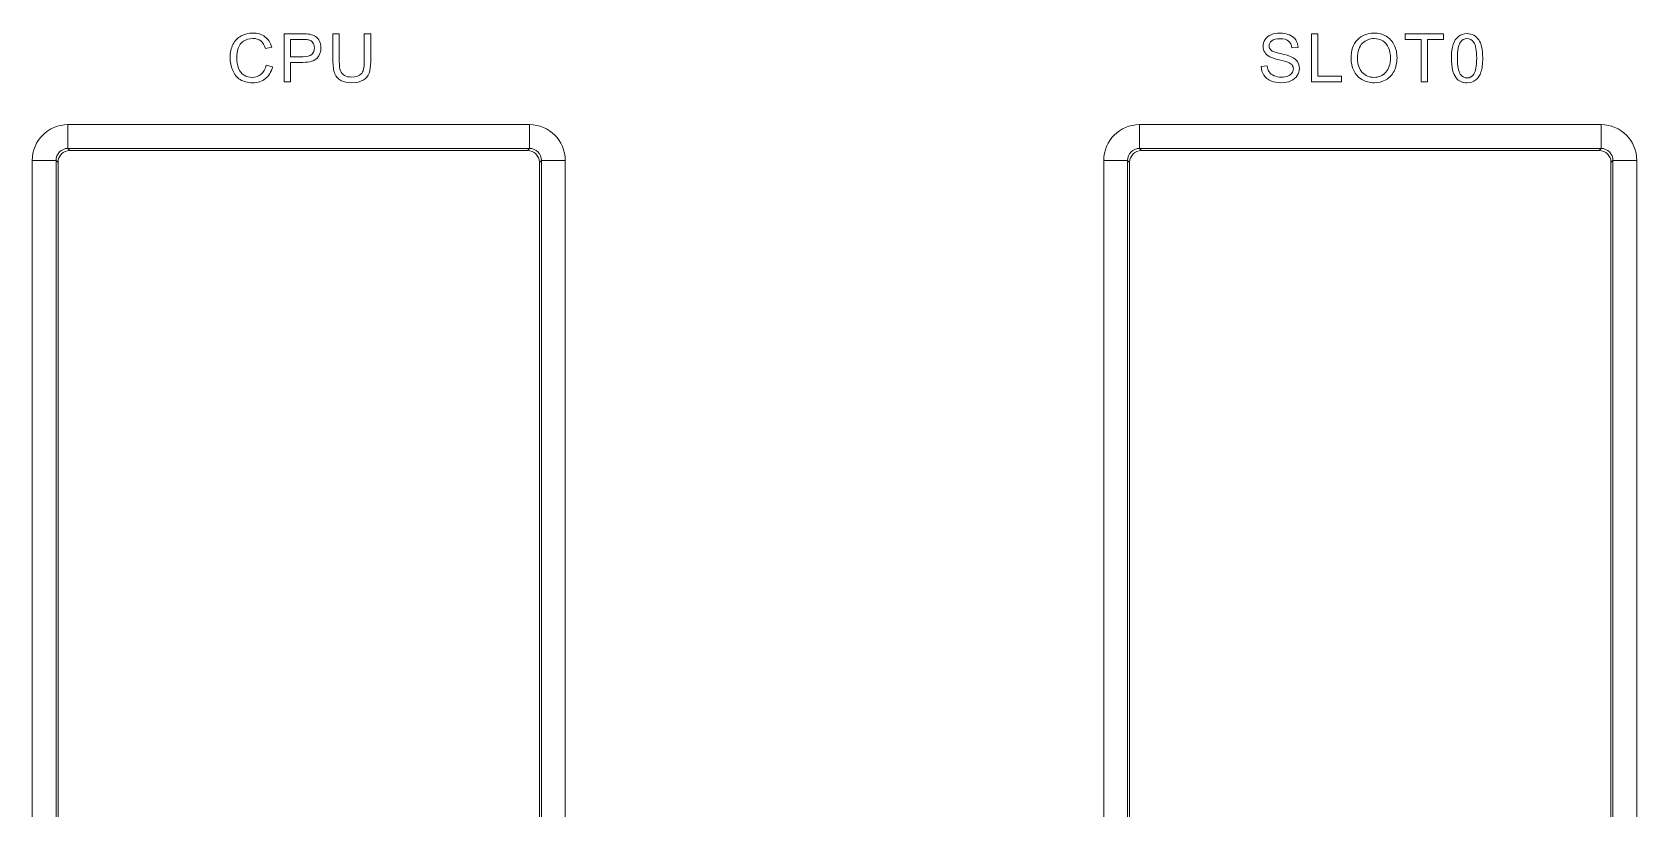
# Model space of a CAD drawing. Header units: millimetres. Extents: x 33157 to 59611, y -29750 to 1750.
# Drawn here: x 54966.7 to 55034.1, y 291.7 to 324.3 of the extents above; entities that cross this region are included whole.
import ezdxf

# ---------------------------------------------------------------- set-up
doc = ezdxf.new("R2010")
doc.units = ezdxf.units.MM
doc.layers.add('layer 1', color=7, linetype='Continuous', lineweight=18)

msp = doc.modelspace()

# ---------------------------------------------------------------- linework, layer by layer
at = {"layer": 'layer 1', "lineweight": 9}
for p, q in [((54968.163, 320.407), (54968.163, 319.407)), ((54987.546, 320.407), (54987.546, 319.407)), ((55013.163, 320.407), (55013.163, 319.407)), ((55032.546, 320.407), (55032.546, 319.407)), ((54966.663, 318.907), (54966.663, 318.907)), ((54966.663, 318.907), (54966.663, 264.075)), ((54967.663, 318.907), (54967.663, 318.907)), ((54967.663, 318.907), (54967.663, 264.075)), ((54967.749, 318.822), (54967.749, 318.822)), ((54967.749, 318.822), (54967.749, 264.16)), ((54987.961, 318.822), (54987.961, 264.16)), ((54988.046, 318.907), (54988.046, 264.075)), ((54989.046, 318.907), (54989.046, 264.075)), ((55011.663, 318.907), (55011.663, 318.907)), ((55011.663, 318.907), (55011.663, 264.075)), ((55012.663, 318.907), (55012.663, 318.907)), ((55012.663, 318.907), (55012.663, 264.075)), ((55012.749, 318.822), (55012.749, 318.822)), ((55012.749, 318.822), (55012.749, 264.16)), ((55032.961, 318.822), (55032.961, 264.16)), ((55033.046, 318.907), (55033.046, 264.075)), ((55034.046, 318.907), (55034.046, 264.075))]:
    msp.add_line(p, q, dxfattribs=at)
at = {"layer": 'layer 1'}
for points, knots in [([(54976.491, 322.907), (54976.491, 322.907), (54976.759, 322.84), (54976.759, 322.84), (54976.703, 322.62), (54976.602, 322.453), (54976.457, 322.338), (54976.311, 322.222), (54976.134, 322.165), (54975.923, 322.165), (54975.706, 322.165), (54975.529, 322.209), (54975.393, 322.298), (54975.256, 322.386), (54975.153, 322.515), (54975.082, 322.682), (54975.011, 322.851), (54974.975, 323.031), (54974.975, 323.224), (54974.975, 323.434), (54975.015, 323.618), (54975.095, 323.774), (54975.176, 323.931), (54975.29, 324.05), (54975.438, 324.131), (54975.587, 324.213), (54975.75, 324.253), (54975.928, 324.253), (54976.13, 324.253), (54976.3, 324.202), (54976.437, 324.099), (54976.575, 323.996), (54976.671, 323.851), (54976.725, 323.665), (54976.725, 323.665), (54976.462, 323.603), (54976.462, 323.603), (54976.416, 323.75), (54976.348, 323.857), (54976.259, 323.924), (54976.17, 323.991), (54976.058, 324.024), (54975.923, 324.024), (54975.768, 324.024), (54975.638, 323.987), (54975.534, 323.913), (54975.43, 323.839), (54975.357, 323.738), (54975.315, 323.613), (54975.273, 323.488), (54975.252, 323.358), (54975.252, 323.225), (54975.252, 323.054), (54975.277, 322.904), (54975.326, 322.776), (54975.376, 322.647), (54975.454, 322.552), (54975.559, 322.488), (54975.665, 322.425), (54975.778, 322.393), (54975.901, 322.393), (54976.051, 322.393), (54976.177, 322.436), (54976.28, 322.523), (54976.384, 322.609), (54976.454, 322.737), (54976.491, 322.907)], [0, 0, 0, 0, 135853.295576, 135853.295576, 135853.295576, 271706.591151, 271706.591151, 271706.591151, 407559.886727, 407559.886727, 407559.886727, 543413.182302, 543413.182302, 543413.182302, 679266.477878, 679266.477878, 679266.477878, 815119.773453, 815119.773453, 815119.773453, 950973.069029, 950973.069029, 950973.069029, 1086826.364604, 1086826.364604, 1086826.364604, 1222679.66018, 1222679.66018, 1222679.66018, 1358532.955756, 1358532.955756, 1358532.955756, 1494386.251331, 1494386.251331, 1494386.251331, 1630239.546907, 1630239.546907, 1630239.546907, 1766092.842482, 1766092.842482, 1766092.842482, 1901946.138058, 1901946.138058, 1901946.138058, 2037799.433633, 2037799.433633, 2037799.433633, 2173652.729209, 2173652.729209, 2173652.729209, 2309506.024784, 2309506.024784, 2309506.024784, 2445359.32036, 2445359.32036, 2445359.32036, 2581212.615936, 2581212.615936, 2581212.615936, 2717065.911511, 2717065.911511, 2717065.911511, 2852919.207087, 2852919.207087, 2852919.207087, 2988772.502662, 2988772.502662, 2988772.502662, 2988772.502662]), ([(54977.246, 322.198), (54977.246, 322.198), (54977.246, 324.219), (54977.246, 324.219), (54977.246, 324.219), (54978.009, 324.219), (54978.009, 324.219), (54978.143, 324.219), (54978.246, 324.213), (54978.317, 324.2), (54978.416, 324.183), (54978.499, 324.152), (54978.566, 324.106), (54978.634, 324.059), (54978.688, 323.994), (54978.729, 323.911), (54978.77, 323.828), (54978.79, 323.736), (54978.79, 323.636), (54978.79, 323.465), (54978.735, 323.319), (54978.626, 323.201), (54978.517, 323.082), (54978.319, 323.023), (54978.033, 323.023), (54978.033, 323.023), (54977.514, 323.023), (54977.514, 323.023), (54977.514, 323.023), (54977.514, 322.198), (54977.514, 322.198), (54977.514, 322.198), (54977.246, 322.198), (54977.246, 322.198)], [0, 0, 0, 0, 139397.897038, 139397.897038, 139397.897038, 278795.794076, 278795.794076, 278795.794076, 418193.691114, 418193.691114, 418193.691114, 557591.588152, 557591.588152, 557591.588152, 696989.48519, 696989.48519, 696989.48519, 836387.382228, 836387.382228, 836387.382228, 975785.279267, 975785.279267, 975785.279267, 1115183.176305, 1115183.176305, 1115183.176305, 1254581.073343, 1254581.073343, 1254581.073343, 1393978.970381, 1393978.970381, 1393978.970381, 1533376.867419, 1533376.867419, 1533376.867419, 1533376.867419]), ([(54980.609, 324.219), (54980.609, 324.219), (54980.877, 324.219), (54980.877, 324.219), (54980.877, 324.219), (54980.877, 323.052), (54980.877, 323.052), (54980.877, 322.849), (54980.854, 322.688), (54980.808, 322.568), (54980.762, 322.449), (54980.68, 322.352), (54980.56, 322.277), (54980.44, 322.202), (54980.283, 322.165), (54980.089, 322.165), (54979.9, 322.165), (54979.745, 322.197), (54979.625, 322.262), (54979.505, 322.328), (54979.419, 322.422), (54979.368, 322.546), (54979.317, 322.669), (54979.291, 322.838), (54979.291, 323.052), (54979.291, 323.052), (54979.291, 324.219), (54979.291, 324.219), (54979.291, 324.219), (54979.559, 324.219), (54979.559, 324.219), (54979.559, 324.219), (54979.559, 323.053), (54979.559, 323.053), (54979.559, 322.877), (54979.576, 322.747), (54979.608, 322.665), (54979.64, 322.581), (54979.696, 322.517), (54979.775, 322.472), (54979.855, 322.427), (54979.951, 322.404), (54980.066, 322.404), (54980.261, 322.404), (54980.401, 322.449), (54980.484, 322.538), (54980.568, 322.627), (54980.609, 322.799), (54980.609, 323.053), (54980.609, 323.053), (54980.609, 324.219), (54980.609, 324.219)], [0, 0, 0, 0, 136910.041274, 136910.041274, 136910.041274, 273820.082547, 273820.082547, 273820.082547, 410730.123821, 410730.123821, 410730.123821, 547640.165095, 547640.165095, 547640.165095, 684550.206368, 684550.206368, 684550.206368, 821460.247642, 821460.247642, 821460.247642, 958370.288915, 958370.288915, 958370.288915, 1095280.330189, 1095280.330189, 1095280.330189, 1232190.371463, 1232190.371463, 1232190.371463, 1369100.412736, 1369100.412736, 1369100.412736, 1506010.45401, 1506010.45401, 1506010.45401, 1642920.495284, 1642920.495284, 1642920.495284, 1779830.536557, 1779830.536557, 1779830.536557, 1916740.577831, 1916740.577831, 1916740.577831, 2053650.619104, 2053650.619104, 2053650.619104, 2190560.660378, 2190560.660378, 2190560.660378, 2327470.701652, 2327470.701652, 2327470.701652, 2327470.701652]), ([(55018.274, 322.848), (55018.274, 322.848), (55018.525, 322.87), (55018.525, 322.87), (55018.537, 322.769), (55018.564, 322.685), (55018.608, 322.62), (55018.652, 322.555), (55018.72, 322.502), (55018.811, 322.462), (55018.903, 322.422), (55019.007, 322.402), (55019.121, 322.402), (55019.223, 322.402), (55019.313, 322.417), (55019.391, 322.447), (55019.469, 322.478), (55019.527, 322.52), (55019.565, 322.573), (55019.603, 322.626), (55019.623, 322.684), (55019.623, 322.746), (55019.623, 322.809), (55019.604, 322.864), (55019.568, 322.912), (55019.531, 322.959), (55019.47, 322.998), (55019.386, 323.031), (55019.332, 323.051), (55019.212, 323.084), (55019.026, 323.129), (55018.84, 323.174), (55018.71, 323.215), (55018.636, 323.255), (55018.539, 323.306), (55018.468, 323.369), (55018.421, 323.444), (55018.373, 323.518), (55018.35, 323.602), (55018.35, 323.695), (55018.35, 323.798), (55018.379, 323.893), (55018.437, 323.982), (55018.495, 324.071), (55018.579, 324.138), (55018.69, 324.184), (55018.801, 324.23), (55018.925, 324.253), (55019.061, 324.253), (55019.211, 324.253), (55019.343, 324.229), (55019.457, 324.181), (55019.571, 324.133), (55019.659, 324.062), (55019.721, 323.967), (55019.783, 323.874), (55019.816, 323.768), (55019.82, 323.649), (55019.82, 323.649), (55019.563, 323.629), (55019.563, 323.629), (55019.55, 323.757), (55019.503, 323.853), (55019.424, 323.918), (55019.344, 323.983), (55019.227, 324.016), (55019.071, 324.016), (55018.91, 324.016), (55018.792, 323.986), (55018.718, 323.927), (55018.644, 323.868), (55018.607, 323.796), (55018.607, 323.713), (55018.607, 323.64), (55018.633, 323.58), (55018.685, 323.533), (55018.737, 323.487), (55018.871, 323.438), (55019.088, 323.389), (55019.306, 323.34), (55019.455, 323.297), (55019.536, 323.261), (55019.653, 323.206), (55019.74, 323.138), (55019.796, 323.055), (55019.852, 322.972), (55019.88, 322.877), (55019.88, 322.769), (55019.88, 322.661), (55019.849, 322.56), (55019.787, 322.465), (55019.726, 322.37), (55019.638, 322.296), (55019.522, 322.244), (55019.407, 322.191), (55019.278, 322.165), (55019.134, 322.165), (55018.951, 322.165), (55018.798, 322.191), (55018.675, 322.245), (55018.551, 322.298), (55018.455, 322.378), (55018.385, 322.485), (55018.314, 322.592), (55018.277, 322.713), (55018.274, 322.848)], [0, 0, 0, 0, 134655.501491, 134655.501491, 134655.501491, 269311.002983, 269311.002983, 269311.002983, 403966.504474, 403966.504474, 403966.504474, 538622.005965, 538622.005965, 538622.005965, 673277.507457, 673277.507457, 673277.507457, 807933.008948, 807933.008948, 807933.008948, 942588.510439, 942588.510439, 942588.510439, 1077244.011931, 1077244.011931, 1077244.011931, 1211899.513422, 1211899.513422, 1211899.513422, 1346555.014913, 1346555.014913, 1346555.014913, 1481210.516405, 1481210.516405, 1481210.516405, 1615866.017896, 1615866.017896, 1615866.017896, 1750521.519388, 1750521.519388, 1750521.519388, 1885177.020879, 1885177.020879, 1885177.020879, 2019832.52237, 2019832.52237, 2019832.52237, 2154488.023862, 2154488.023862, 2154488.023862, 2289143.525353, 2289143.525353, 2289143.525353, 2423799.026844, 2423799.026844, 2423799.026844, 2558454.528336, 2558454.528336, 2558454.528336, 2693110.029827, 2693110.029827, 2693110.029827, 2827765.531318, 2827765.531318, 2827765.531318, 2962421.03281, 2962421.03281, 2962421.03281, 3097076.534301, 3097076.534301, 3097076.534301, 3231732.035792, 3231732.035792, 3231732.035792, 3366387.537284, 3366387.537284, 3366387.537284, 3501043.038775, 3501043.038775, 3501043.038775, 3635698.540266, 3635698.540266, 3635698.540266, 3770354.041758, 3770354.041758, 3770354.041758, 3905009.543249, 3905009.543249, 3905009.543249, 4039665.04474, 4039665.04474, 4039665.04474, 4174320.546232, 4174320.546232, 4174320.546232, 4308976.047723, 4308976.047723, 4308976.047723, 4443631.549215, 4443631.549215, 4443631.549215, 4578287.050706, 4578287.050706, 4578287.050706, 4712942.552197, 4712942.552197, 4712942.552197, 4712942.552197]), ([(55020.389, 322.198), (55020.389, 322.198), (55020.389, 324.219), (55020.389, 324.219), (55020.389, 324.219), (55020.657, 324.219), (55020.657, 324.219), (55020.657, 324.219), (55020.657, 322.436), (55020.657, 322.436), (55020.657, 322.436), (55021.651, 322.436), (55021.651, 322.436), (55021.651, 322.436), (55021.651, 322.198), (55021.651, 322.198), (55021.651, 322.198), (55020.389, 322.198), (55020.389, 322.198)], [0, 0, 0, 0, 145370.373156, 145370.373156, 145370.373156, 290740.746311, 290740.746311, 290740.746311, 436111.119467, 436111.119467, 436111.119467, 581481.492622, 581481.492622, 581481.492622, 726851.865778, 726851.865778, 726851.865778, 872222.238934, 872222.238934, 872222.238934, 872222.238934]), ([(55022.045, 323.182), (55022.045, 323.517), (55022.135, 323.779), (55022.315, 323.969), (55022.496, 324.158), (55022.728, 324.253), (55023.013, 324.253), (55023.2, 324.253), (55023.368, 324.208), (55023.518, 324.119), (55023.667, 324.031), (55023.782, 323.906), (55023.86, 323.747), (55023.939, 323.588), (55023.978, 323.407), (55023.978, 323.206), (55023.978, 323.001), (55023.937, 322.817), (55023.854, 322.656), (55023.771, 322.494), (55023.654, 322.372), (55023.503, 322.289), (55023.351, 322.206), (55023.187, 322.165), (55023.012, 322.165), (55022.821, 322.165), (55022.651, 322.211), (55022.501, 322.302), (55022.352, 322.394), (55022.238, 322.519), (55022.161, 322.678), (55022.083, 322.837), (55022.045, 323.005), (55022.045, 323.182)], [0, 0, 0, 0, 139513.65319, 139513.65319, 139513.65319, 279027.30638, 279027.30638, 279027.30638, 418540.959571, 418540.959571, 418540.959571, 558054.612761, 558054.612761, 558054.612761, 697568.265951, 697568.265951, 697568.265951, 837081.919141, 837081.919141, 837081.919141, 976595.572331, 976595.572331, 976595.572331, 1116109.225521, 1116109.225521, 1116109.225521, 1255622.878712, 1255622.878712, 1255622.878712, 1395136.531902, 1395136.531902, 1395136.531902, 1534650.185092, 1534650.185092, 1534650.185092, 1534650.185092]), ([(55024.992, 322.198), (55024.992, 322.198), (55024.992, 323.982), (55024.992, 323.982), (55024.992, 323.982), (55024.326, 323.982), (55024.326, 323.982), (55024.326, 323.982), (55024.326, 324.219), (55024.326, 324.219), (55024.326, 324.219), (55025.927, 324.219), (55025.927, 324.219), (55025.927, 324.219), (55025.927, 323.982), (55025.927, 323.982), (55025.927, 323.982), (55025.261, 323.982), (55025.261, 323.982), (55025.261, 323.982), (55025.261, 322.198), (55025.261, 322.198), (55025.261, 322.198), (55024.992, 322.198), (55024.992, 322.198)], [0, 0, 0, 0, 142147.754416, 142147.754416, 142147.754416, 284295.508832, 284295.508832, 284295.508832, 426443.263247, 426443.263247, 426443.263247, 568591.017663, 568591.017663, 568591.017663, 710738.772079, 710738.772079, 710738.772079, 852886.526495, 852886.526495, 852886.526495, 995034.28091, 995034.28091, 995034.28091, 1137182.035326, 1137182.035326, 1137182.035326, 1137182.035326]), ([(55026.261, 323.196), (55026.261, 323.434), (55026.285, 323.627), (55026.334, 323.773), (55026.383, 323.919), (55026.456, 324.031), (55026.553, 324.11), (55026.65, 324.189), (55026.772, 324.228), (55026.918, 324.228), (55027.026, 324.228), (55027.121, 324.206), (55027.204, 324.162), (55027.286, 324.118), (55027.353, 324.055), (55027.406, 323.973), (55027.459, 323.891), (55027.5, 323.791), (55027.53, 323.673), (55027.561, 323.555), (55027.576, 323.396), (55027.576, 323.196), (55027.576, 322.959), (55027.551, 322.767), (55027.503, 322.621), (55027.454, 322.475), (55027.382, 322.362), (55027.285, 322.283), (55027.188, 322.204), (55027.066, 322.165), (55026.918, 322.165), (55026.724, 322.165), (55026.571, 322.234), (55026.46, 322.372), (55026.327, 322.542), (55026.261, 322.816), (55026.261, 323.196)], [0, 0, 0, 0, 138921.850847, 138921.850847, 138921.850847, 277843.701694, 277843.701694, 277843.701694, 416765.55254, 416765.55254, 416765.55254, 555687.403387, 555687.403387, 555687.403387, 694609.254234, 694609.254234, 694609.254234, 833531.105081, 833531.105081, 833531.105081, 972452.955928, 972452.955928, 972452.955928, 1111374.806774, 1111374.806774, 1111374.806774, 1250296.657621, 1250296.657621, 1250296.657621, 1389218.508468, 1389218.508468, 1389218.508468, 1528140.359315, 1528140.359315, 1528140.359315, 1667062.210162, 1667062.210162, 1667062.210162, 1667062.210162]), ([(54977.514, 323.26), (54977.514, 323.26), (54978.036, 323.26), (54978.036, 323.26), (54978.209, 323.26), (54978.332, 323.292), (54978.405, 323.356), (54978.477, 323.42), (54978.513, 323.511), (54978.513, 323.628), (54978.513, 323.712), (54978.492, 323.785), (54978.449, 323.845), (54978.407, 323.905), (54978.35, 323.945), (54978.28, 323.964), (54978.235, 323.976), (54978.152, 323.982), (54978.031, 323.982), (54978.031, 323.982), (54977.514, 323.982), (54977.514, 323.982), (54977.514, 323.982), (54977.514, 323.26), (54977.514, 323.26)], [0, 0, 0, 0, 142029.143001, 142029.143001, 142029.143001, 284058.286003, 284058.286003, 284058.286003, 426087.429004, 426087.429004, 426087.429004, 568116.572006, 568116.572006, 568116.572006, 710145.715007, 710145.715007, 710145.715007, 852174.858009, 852174.858009, 852174.858009, 994204.00101, 994204.00101, 994204.00101, 1136233.144012, 1136233.144012, 1136233.144012, 1136233.144012]), ([(55022.321, 323.177), (55022.321, 322.934), (55022.387, 322.743), (55022.518, 322.603), (55022.648, 322.463), (55022.813, 322.393), (55023.01, 322.393), (55023.211, 322.393), (55023.377, 322.464), (55023.507, 322.605), (55023.637, 322.746), (55023.702, 322.946), (55023.702, 323.206), (55023.702, 323.37), (55023.674, 323.514), (55023.618, 323.636), (55023.563, 323.758), (55023.481, 323.853), (55023.375, 323.92), (55023.267, 323.988), (55023.147, 324.022), (55023.014, 324.022), (55022.825, 324.022), (55022.663, 323.957), (55022.526, 323.827), (55022.39, 323.697), (55022.321, 323.481), (55022.321, 323.177)], [0, 0, 0, 0, 141085.444823, 141085.444823, 141085.444823, 282170.889646, 282170.889646, 282170.889646, 423256.334469, 423256.334469, 423256.334469, 564341.779293, 564341.779293, 564341.779293, 705427.224116, 705427.224116, 705427.224116, 846512.668939, 846512.668939, 846512.668939, 987598.113762, 987598.113762, 987598.113762, 1128683.558585, 1128683.558585, 1128683.558585, 1269769.003408, 1269769.003408, 1269769.003408, 1269769.003408]), ([(55026.515, 323.195), (55026.515, 322.862), (55026.553, 322.641), (55026.631, 322.532), (55026.708, 322.422), (55026.804, 322.368), (55026.918, 322.368), (55027.032, 322.368), (55027.128, 322.423), (55027.206, 322.532), (55027.283, 322.642), (55027.322, 322.863), (55027.322, 323.195), (55027.322, 323.527), (55027.283, 323.748), (55027.206, 323.857), (55027.129, 323.967), (55027.032, 324.022), (55026.915, 324.022), (55026.802, 324.022), (55026.71, 323.973), (55026.642, 323.877), (55026.557, 323.754), (55026.515, 323.526), (55026.515, 323.195)], [0, 0, 0, 0, 142155.60246, 142155.60246, 142155.60246, 284311.204919, 284311.204919, 284311.204919, 426466.807379, 426466.807379, 426466.807379, 568622.409838, 568622.409838, 568622.409838, 710778.012298, 710778.012298, 710778.012298, 852933.614757, 852933.614757, 852933.614757, 995089.217217, 995089.217217, 995089.217217, 1137244.819677, 1137244.819677, 1137244.819677, 1137244.819677])]:
    msp.add_open_spline(points, degree=3, knots=knots, dxfattribs=at)
at = {"layer": 'layer 1', "lineweight": 9}
for points in [[(54968.163, 320.407), (54967.335, 320.407), (54966.664, 319.736), (54966.663, 318.907)], [(54968.163, 320.407), (54968.163, 320.407), (54987.546, 320.407), (54987.546, 320.407)], [(54989.046, 318.907), (54989.046, 319.736), (54988.375, 320.407), (54987.546, 320.407)], [(55013.163, 320.407), (55012.335, 320.407), (55011.664, 319.736), (55011.663, 318.907)], [(55013.163, 320.407), (55013.163, 320.407), (55032.546, 320.407), (55032.546, 320.407)], [(55034.046, 318.907), (55034.046, 319.736), (55033.375, 320.407), (55032.546, 320.407)], [(54966.663, 318.907), (54966.663, 318.907), (54967.663, 318.907), (54967.663, 318.907)], [(54967.749, 318.822), (54967.749, 318.822), (54967.663, 318.907), (54967.663, 318.907)], [(54968.249, 319.322), (54967.973, 319.322), (54967.749, 319.098), (54967.749, 318.822)], [(54968.163, 319.407), (54968.163, 319.407), (54987.546, 319.407), (54987.546, 319.407)], [(54968.249, 319.322), (54968.249, 319.322), (54987.461, 319.322), (54987.461, 319.322)], [(54968.249, 319.322), (54968.249, 319.322), (54968.163, 319.407), (54968.163, 319.407)], [(54987.546, 319.407), (54987.546, 319.407), (54987.461, 319.322), (54987.461, 319.322)], [(54987.961, 318.822), (54987.961, 319.098), (54987.737, 319.322), (54987.461, 319.322)], [(54988.046, 318.907), (54988.046, 318.907), (54987.961, 318.822), (54987.961, 318.822)], [(54989.046, 318.907), (54989.046, 318.907), (54988.046, 318.907), (54988.046, 318.907)], [(55011.663, 318.907), (55011.663, 318.907), (55012.663, 318.907), (55012.663, 318.907)], [(55012.749, 318.822), (55012.749, 318.822), (55012.663, 318.907), (55012.663, 318.907)], [(55013.249, 319.322), (55012.973, 319.322), (55012.749, 319.098), (55012.749, 318.822)], [(55013.163, 319.407), (55013.163, 319.407), (55032.546, 319.407), (55032.546, 319.407)], [(55013.249, 319.322), (55013.249, 319.322), (55032.461, 319.322), (55032.461, 319.322)], [(55013.249, 319.322), (55013.249, 319.322), (55013.163, 319.407), (55013.163, 319.407)], [(55032.546, 319.407), (55032.546, 319.407), (55032.461, 319.322), (55032.461, 319.322)], [(55032.961, 318.822), (55032.961, 319.098), (55032.737, 319.322), (55032.461, 319.322)], [(55033.046, 318.907), (55033.046, 318.907), (55032.961, 318.822), (55032.961, 318.822)], [(55034.046, 318.907), (55034.046, 318.907), (55033.046, 318.907), (55033.046, 318.907)]]:
    msp.add_open_spline(points, degree=3, dxfattribs=at)
for points, knots in [([(54968.163, 319.407), (54968.031, 319.407), (54967.904, 319.355), (54967.81, 319.261), (54967.716, 319.167), (54967.663, 319.04), (54967.663, 318.907)], [0, 0, 0, 0, 171075.556137, 171075.556137, 171075.556137, 342151.112274, 342151.112274, 342151.112274, 342151.112274]), ([(54988.046, 318.907), (54988.046, 319.04), (54987.993, 319.167), (54987.9, 319.261), (54987.806, 319.355), (54987.679, 319.407), (54987.546, 319.407)], [0, 0, 0, 0, 171138.209207, 171138.209207, 171138.209207, 342276.418413, 342276.418413, 342276.418413, 342276.418413]), ([(55013.163, 319.407), (55013.031, 319.407), (55012.904, 319.355), (55012.81, 319.261), (55012.716, 319.167), (55012.663, 319.04), (55012.663, 318.907)], [0, 0, 0, 0, 171216.013847, 171216.013847, 171216.013847, 342432.027694, 342432.027694, 342432.027694, 342432.027694]), ([(55033.046, 318.907), (55033.046, 319.04), (55032.993, 319.167), (55032.9, 319.261), (55032.806, 319.355), (55032.679, 319.407), (55032.546, 319.407)], [0, 0, 0, 0, 171278.666917, 171278.666917, 171278.666917, 342557.333834, 342557.333834, 342557.333834, 342557.333834])]:
    msp.add_open_spline(points, degree=3, knots=knots, dxfattribs=at)

doc.saveas('drawing.dxf')
